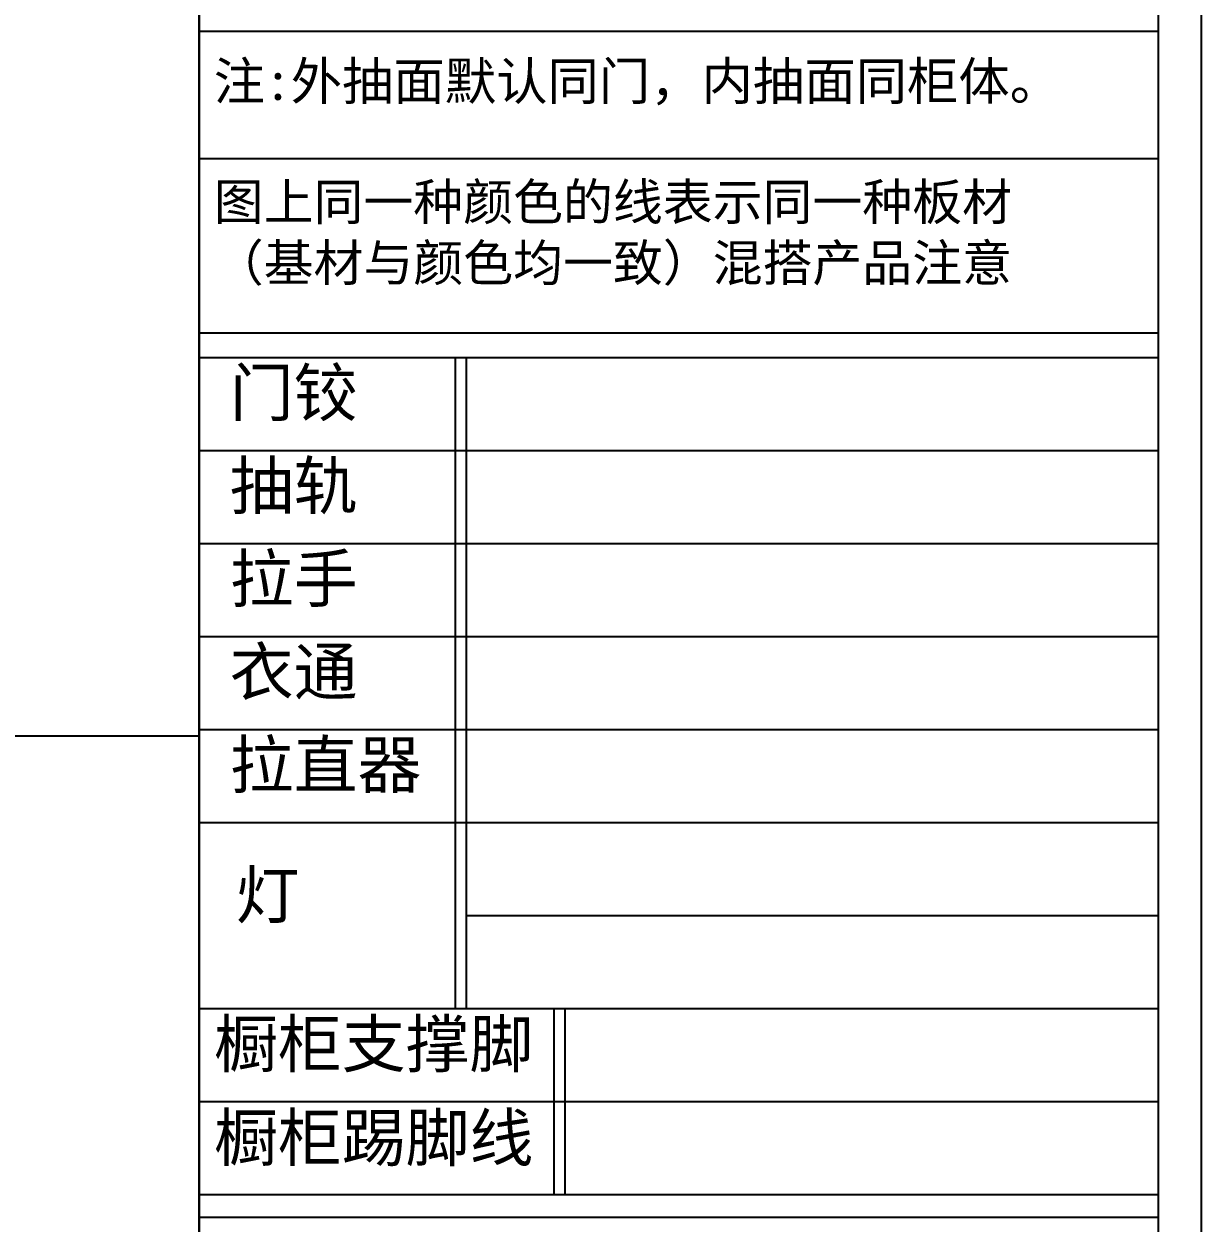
# Model space of a CAD drawing. Header units: millimetres. Extents: x 4862 to 20554, y 7569 to 11262.
# Drawn here: x 8718.8 to 8906.8, y 7980 to 8171.6 of the extents above; entities that cross this region are included whole.
import ezdxf

# ---------------------------------------------------------------- set-up
doc = ezdxf.new("R2010")
doc.units = ezdxf.units.MM
doc.styles.add('宋体', font='SimSun.ttf')

# ---------------------------------------------------------------- blocks, each defined once
blk = doc.blocks.new('A$C398a0407')
for p, q in [((8134, 64), (8134, 6784)), ((8134, 4227.4), (9568, 4227.4)), ((8134, 4037), (9568, 4037)), ((8134, 3776.6), (9568, 3776.6)), ((8134, 3739.6), (9568, 3739.6)), ((8516.8, 3739.6), (8516.8, 3044.2)), ((8533.3, 3739.6), (8533.3, 3044.2)), ((8134, 3600.5), (9568, 3600.5)), ((8134, 3461.4), (9568, 3461.4)), ((8134, 3322.3), (9568, 3322.3)), ((8134, 3183.3), (9568, 3183.3)), ((8134, 3183.3), (9568, 3183.3)), ((8134, 3044.2), (9568, 3044.2)), ((8134, 3044.2), (9568, 3044.2)), ((8516.8, 3044.2), (8516.8, 2766.1)), ((8533.3, 3044.2), (8533.3, 2766.1)), ((8533.3, 2905.1), (9568, 2905.1)), ((8134, 2766.1), (9568, 2766.1)), ((8664.4, 2766.1), (8664.4, 2487.9)), ((8680.9, 2766.1), (8680.9, 2487.9)), ((8134, 2627), (9568, 2627)), ((8134, 2627), (9568, 2627)), ((8134, 2487.9), (9568, 2487.9)), ((8134, 2454.1), (9568, 2454.1)), ((8134, 2454.1), (9568, 2454.1)), ((8134, 2454.1), (9568, 2454.1))]:
    blk.add_line(p, q)
for points in [[(9632, 0), (0, 0), (0, 6848), (9632, 6848)], [(9568, 64), (64, 64), (64, 6784), (9568, 6784)]]:
    blk.add_lwpolyline(points, close=True)
at = {"insert": (8155.9, 4181), "char_height": 56.296, "attachment_point": 1, "style": '宋体'}
blk.add_mtext_dynamic_manual_height_columns('注:外抽面默认同门，内抽面同柜体。', width=1290.05, gutter_width=10.1, heights=[0], dxfattribs=at)
at = {"color": 1, "insert": (8155.9, 3999.7), "char_height": 54.688, "attachment_point": 1, "style": '宋体'}
blk.add_mtext_dynamic_manual_height_columns('图上同一种颜色的线表示同一种板材\\P（基材与颜色均一致）混搭产品注意', width=1290.05, gutter_width=10.1, heights=[0], dxfattribs=at)
at = {"color": 8, "char_height": 70, "attachment_point": 1, "style": '宋体'}
for s, insert in [('门铰', (8179.9, 3722)), ('抽轨', (8179.9, 3583)), ('拉手', (8179.9, 3443.9)), ('衣通', (8179.9, 3304.8)), ('拉直器', (8179.9, 3165.7)), ('灯', (8188.5, 2970.9)), ('橱柜支撑脚', (8156.4, 2748.2)), ('橱柜踢脚线', (8156.4, 2607.9))]:
    blk.add_mtext_dynamic_manual_height_columns(s, width=580.458, gutter_width=12.2, heights=[0], dxfattribs=dict(at, insert=insert))
blk = doc.blocks.new('A$Caecb7373')
at = {"color": 1}
blk.add_lwpolyline([(0, 821.76), (1155.84, 821.76), (1155.84, 0), (0, 0)], close=True, dxfattribs=at)

msp = doc.modelspace()

# ---------------------------------------------------------------- linework, layer by layer
for points in [[(8746.744, 8057.799), (7925.192, 8057.799), (7925.192, 8354.146), (8746.744, 8354.146)], [(7925.192, 8354.146), (8746.744, 8354.146), (8746.744, 7761.451), (7925.192, 7761.451)]]:
    msp.add_lwpolyline(points, close=True)

# ---------------------------------------------------------------- block references
at = {"xscale": 0.1068232839997459, "yscale": 0.1068232839997459, "zscale": 0.1068232839997459}
msp.add_blockref('A$C398a0407', (7877.845, 7718.828), dxfattribs=at)
at = {"color": 1, "xscale": 0.8901940333312022, "yscale": 0.8901940333312022, "zscale": 0.8901940333312022}
msp.add_blockref('A$Caecb7373', (7877.845, 7718.828), dxfattribs=at)

doc.saveas('drawing.dxf')
